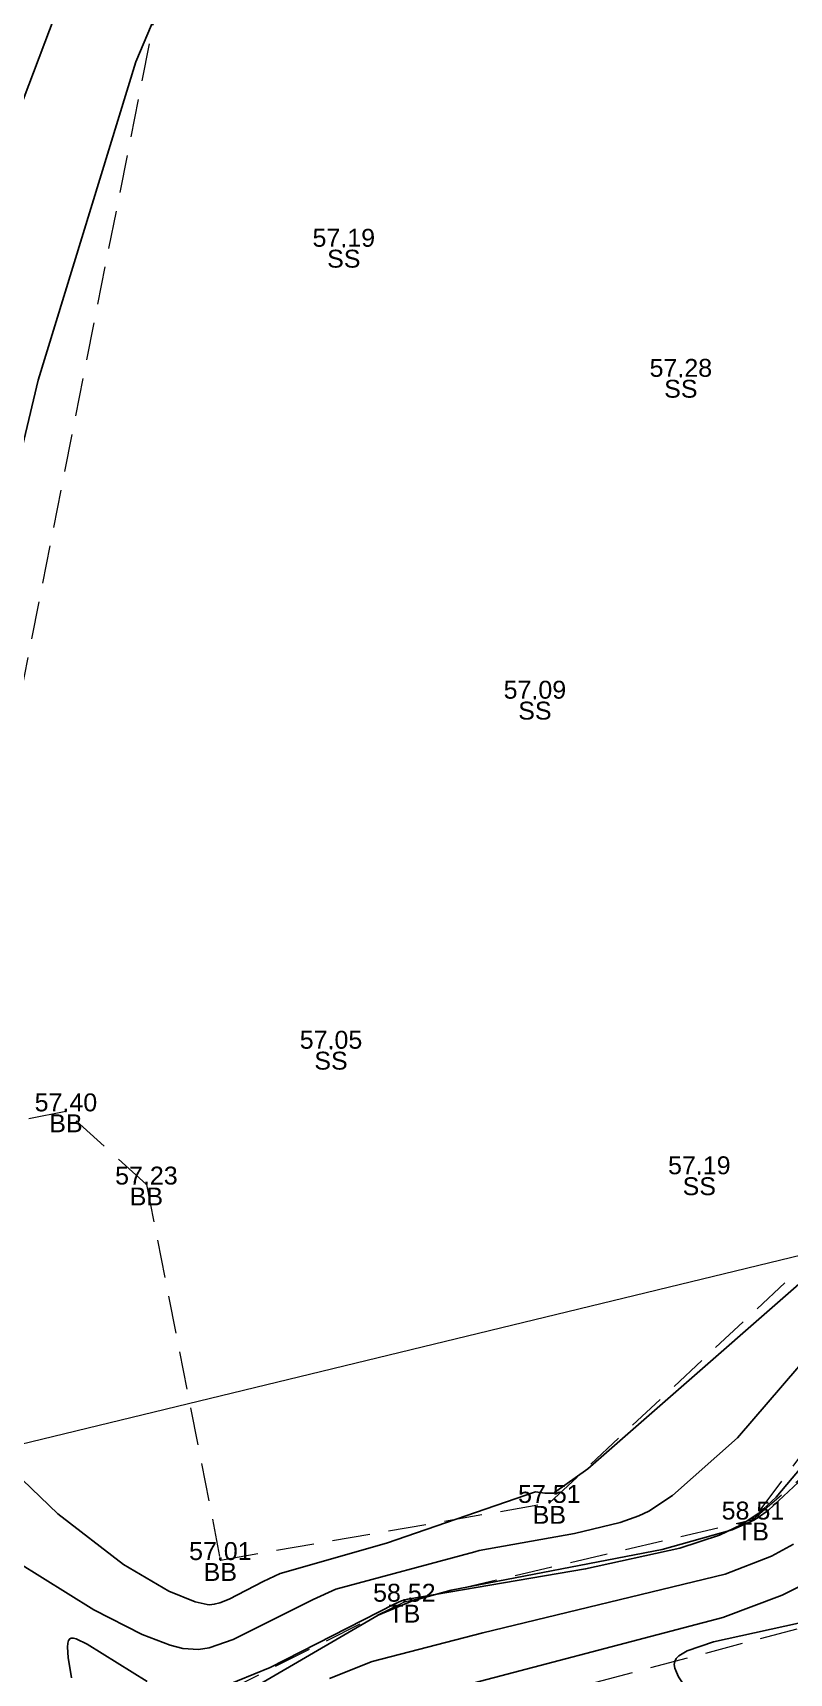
# Model space of a CAD drawing. Header units: metres. Extents: x -244 to 200, y -283 to 282.
# Drawn here: x -96.9 to -65.2, y -38.6 to 30 of the extents above; entities that cross this region are included whole.
import ezdxf
from ezdxf.enums import TextEntityAlignment as Align

# ---------------------------------------------------------------- set-up
doc = ezdxf.new("R2010")
doc.units = ezdxf.units.M
doc.linetypes.add('HIDDEN2', pattern=[4.7625, 3.175, -1.5875])
for name, color, linetype, lineweight in [('BANKS', 12, 'Continuous', 0), ('CONTOURS', 1, 'Continuous', 0), ('DESCRIPTIONS', 1, 'Continuous', 0), ('LEVELS', 1, 'Continuous', 0), ('POINTS', 1, 'Continuous', 0)]:
    doc.layers.add(name, color=color, linetype=linetype, lineweight=lineweight)
doc.layers.add('CADASTRAL', color=7, linetype='Continuous')
doc.styles.add('Arial', font='arial.ttf', dxfattribs={"height": 1.68})

msp = doc.modelspace()

# ---------------------------------------------------------------- linework, layer by layer
at = {"layer": 'BANKS', "color": 9, "linetype": 'HIDDEN2', "lineweight": 0, "ltscale": 0.5}
for p, q in [((-90.18, 38.926), (-98.884, -5.153)), ((-95.508, -15.118), (-98.65, -15.751)), ((-92.136, -18.182), (-95.508, -15.118)), ((-75.252, -31.512), (-58.698, -16.058)), ((-92.136, -18.182), (-89.037, -33.904)), ((-89.037, -33.904), (-75.252, -31.512)), ((-62.577, -36.184), (-87.506, -42.796))]:
    msp.add_line(p, q, dxfattribs=at)
at = {"layer": 'BANKS', "color": 1, "linetype": 'HIDDEN2', "lineweight": 0, "ltscale": 0.5}
for p, q in [((-58.382, -21.082), (-66.723, -32.209)), ((-66.723, -32.209), (-55.905, -22.888)), ((-81.327, -35.649), (-66.723, -32.209)), ((-90.979, -40.491), (-81.327, -35.649))]:
    msp.add_line(p, q, dxfattribs=at)
at = {"layer": 'CADASTRAL', "color": 1, "linetype": 'Continuous', "lineweight": 0}
msp.add_line((-111.908, -32.564), (96.522, 17.946), dxfattribs=at)
at = {"layer": 'CONTOURS', "color": 1, "linetype": 'Continuous', "lineweight": -3, "flags": 128}
for points in [[(-92.848, 39.029), (-99.328, 21.917), (-103.586, 6.799), (-106.228, -7.038), (-106.542, -13.901), (-106.703, -15.533), (-106.733, -15.63), (-106.764, -15.665), (-106.799, -15.635), (-106.842, -15.545), (-106.891, -15.399), (-107.072, -14.672), (-108.115, -8.356), (-108.223, -7.138), (-107.464, 6.393), (-107.219, 14.373), (-107.465, 19.915), (-107.116, 23.136), (-103.509, 47.573)], [(-58.542, -18.535), (-67.366, -28.791), (-70.096, -31.199), (-71.084, -31.853), (-71.507, -32.06), (-72.29, -32.337), (-74.197, -32.788), (-78.187, -33.51)], [(-78.187, -33.51), (-78.376, -33.56), (-84.195, -35.121), (-85.142, -35.555), (-88.498, -37.239), (-89.509, -37.581), (-89.946, -37.652), (-90.613, -37.602), (-91.136, -37.475), (-92.317, -37.028), (-94.339, -35.985), (-101.875, -31.307), (-103.255, -30.656), (-103.592, -30.571), (-103.856, -30.564), (-104.043, -30.642), (-104.187, -30.861), (-104.276, -31.216), (-104.313, -31.697), (-104.243, -32.981), (-103.828, -35.527), (-102.515, -40.583)], [(-84.46, -38.866), (-82.67, -38.158), (-78.046, -36.959), (-67.891, -34.503), (-65.951, -33.743), (-65.021, -33.237)]]:
    msp.add_lwpolyline(points, dxfattribs=at)
at = {"layer": 'CONTOURS', "color": 6, "linetype": 'Continuous', "lineweight": -3, "flags": 128}
for points in [[(-90.69, 33.295), (-92.575, 28.822), (-96.664, 15.498), (-101.67, -5.5)], [(-99.188, -28.771), (-95.844, -31.973), (-93.099, -34.086), (-91.202, -35.202), (-90.086, -35.649), (-89.587, -35.769), (-89.496, -35.777), (-89.397, -35.773), (-89.29, -35.758), (-89.055, -35.697), (-88.662, -35.545), (-87.24, -34.804), (-86.529, -34.472), (-82.08, -33.205), (-75.83, -31.056), (-75.447, -31.107), (-75.063, -31.098), (-75.034, -31.078), (-73.634, -30.081), (-61.338, -19.33)], [(-64.252, -29.495), (-65.752, -31.278), (-66.478, -31.94), (-67.217, -32.433), (-68.125, -32.86), (-69.78, -33.414), (-73.736, -34.279), (-81.179, -35.548)], [(-90.114, -40.698), (-82.422, -36.218), (-80.987, -35.619), (-79.367, -35.163), (-70.526, -33.467), (-67.6, -32.642), (-66.69, -32.241), (-66.499, -32.128), (-66.073, -31.81), (-64.812, -30.638)], [(-64.132, -34.693), (-65.493, -35.375), (-67.987, -36.317), (-80.311, -39.544)], [(-81.179, -35.548), (-81.451, -35.62), (-81.752, -35.753), (-86.955, -38.398), (-89.009, -39.235)], [(-64.241, -36.428), (-68.369, -37.336), (-69.481, -37.706), (-69.83, -37.918), (-69.941, -38.032), (-70.002, -38.154), (-70.017, -38.283), (-69.992, -38.434), (-69.932, -38.604), (-69.839, -38.792), (-69.565, -39.213), (-68.978, -39.935), (-65.763, -43.23), (-64.783, -44.291)], [(-92.102, -38.985), (-94.62, -37.422), (-95.081, -37.205), (-95.194, -37.177), (-95.282, -37.174), (-95.344, -37.2), (-95.393, -37.273), (-95.422, -37.392), (-95.435, -37.553), (-95.411, -37.982), (-95.272, -38.832)]]:
    msp.add_lwpolyline(points, dxfattribs=at)
at = {"layer": 'POINTS', "color": 1, "linetype": 'Continuous', "lineweight": 0}
for p in [(-83.865, 21.084), (-69.743, 15.638), (-75.858, 2.161), (-84.401, -12.496), (-95.508, -15.118), (-68.97, -17.752), (-92.136, -18.182), (-75.252, -31.512), (-66.723, -32.209), (-89.037, -33.904), (-81.327, -35.649)]:
    msp.add_point(p, dxfattribs=at)

# ---------------------------------------------------------------- texts
at = {"layer": 'DESCRIPTIONS', "color": 9, "linetype": 'Continuous', "lineweight": -3, "style": 'Arial'}
for s, p in [('SS', (-83.865, 20.959)), ('SS', (-69.743, 15.513)), ('SS', (-75.858, 2.036)), ('SS', (-84.401, -12.621)), ('BB', (-95.508, -15.243)), ('BB', (-92.136, -18.307)), ('SS', (-68.97, -17.877)), ('BB', (-75.252, -31.637)), ('TB', (-66.723, -32.334)), ('BB', (-89.037, -34.029)), ('TB', (-81.327, -35.774))]:
    msp.add_text(s, height=0.75, dxfattribs=at).set_placement(p, align=Align.TOP_CENTER)
at = {"layer": 'LEVELS', "color": 6, "linetype": 'Continuous', "lineweight": -3, "style": 'Arial'}
for s, p in [('57.19', (-83.865, 21.084)), ('57.28', (-69.743, 15.638)), ('57.09', (-75.858, 2.161)), ('57.05', (-84.401, -12.496)), ('57.40', (-95.508, -15.118)), ('57.19', (-68.97, -17.752)), ('57.23', (-92.136, -18.182)), ('57.51', (-75.252, -31.512)), ('58.51', (-66.723, -32.209)), ('57.01', (-89.037, -33.904)), ('58.52', (-81.327, -35.649))]:
    msp.add_text(s, height=0.75, dxfattribs=at).set_placement(p, align=Align.CENTER)

doc.saveas('drawing.dxf')
